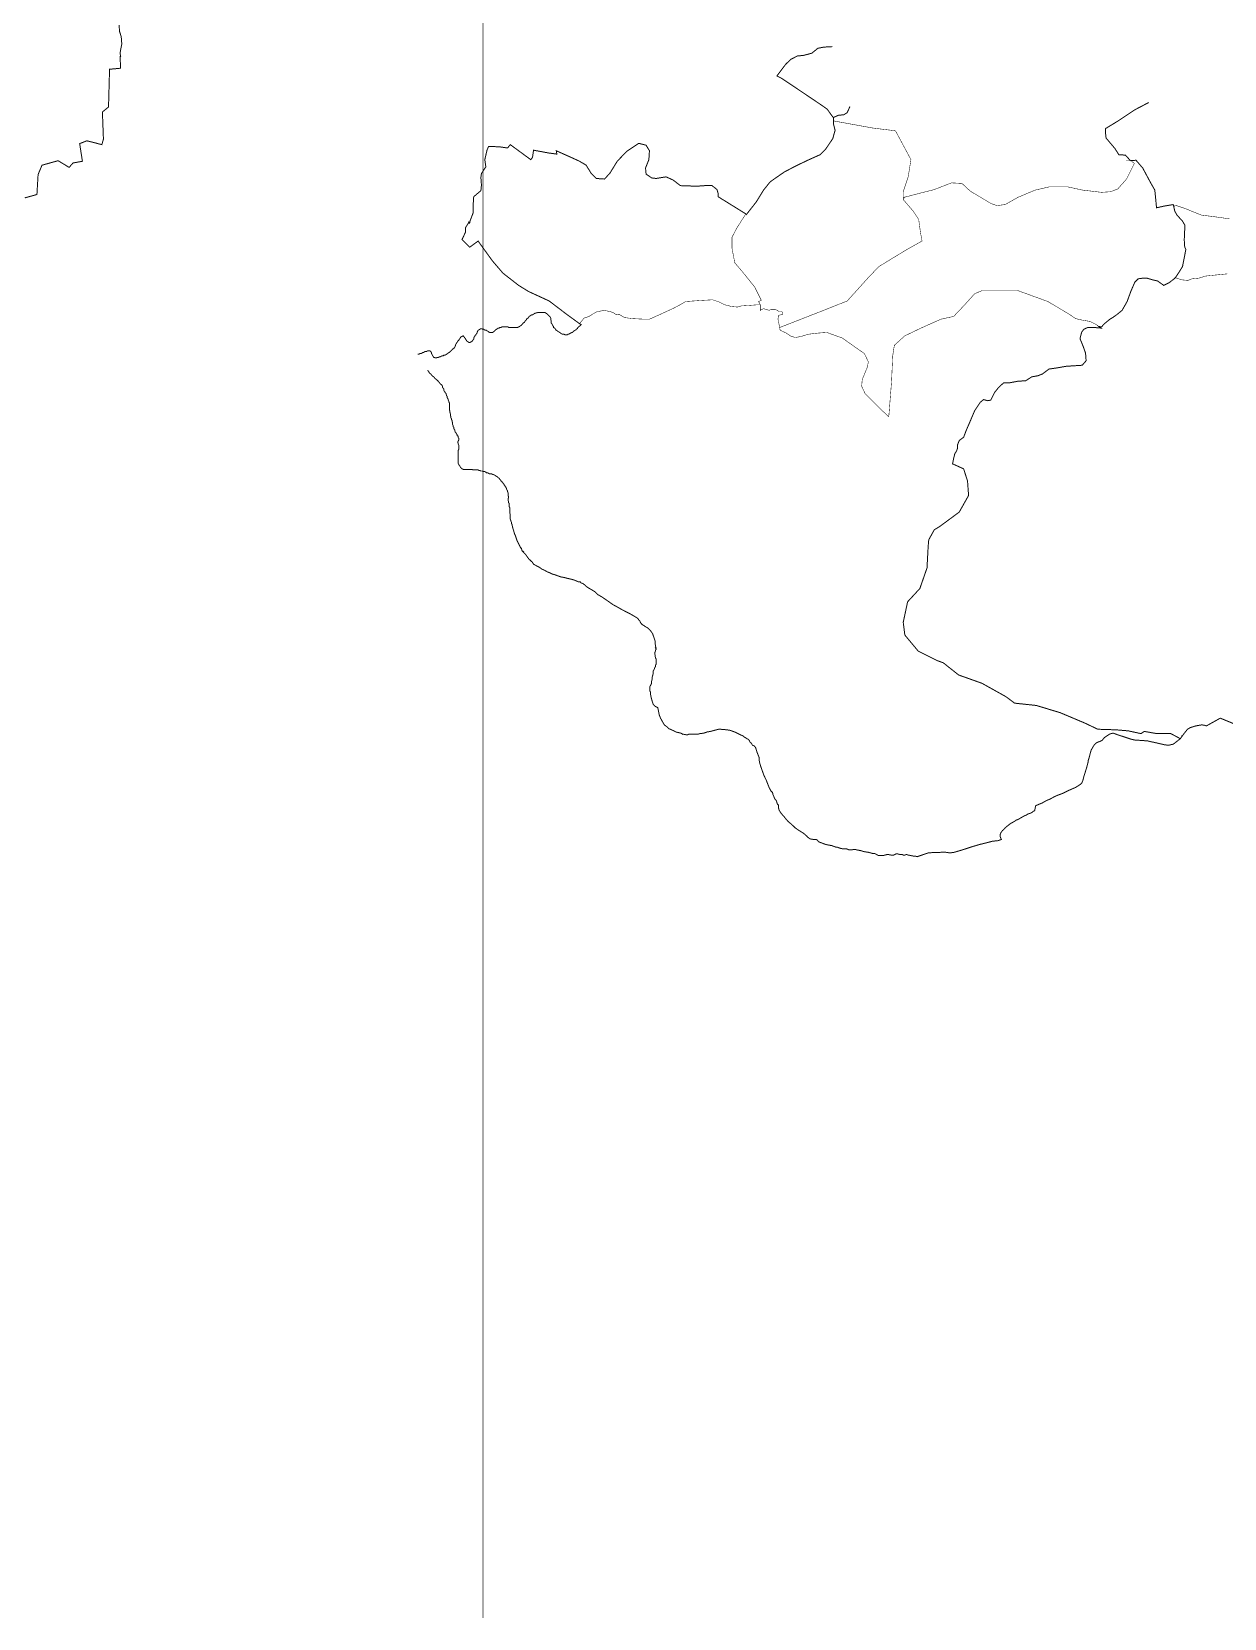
# Model space of a CAD drawing. Header units: millimetres. Extents: x -3588 to 75209, y -3737 to 38254.
# Drawn here: x 24743 to 27659, y -786 to 3094 of the extents above; entities that cross this region are included whole.
import ezdxf

# ---------------------------------------------------------------- set-up
doc = ezdxf.new("R2010")
doc.units = ezdxf.units.MM
doc.layers.add('P', color=253, linetype='Continuous')

msp = doc.modelspace()

# ---------------------------------------------------------------- linework, layer by layer
at = {"layer": 'P'}
for points, const_width in [([(25846.827, -785.456), (25846.827, 8540.772)], 1.2), ([(24956.78, 3110.12), (24958.189, 3093.748), (24962.142, 3081.602), (24963.55, 3063.821), (24960.717, 3049.146), (24959.309, 3040.952), (24960.717, 3032.774), (24959.309, 3032.774), (24960.717, 3004.256), (24933.623, 3001.711), (24931.078, 2909.418), (24916.131, 2897.271), (24918.659, 2830.935), (24914.707, 2817.38), (24889.021, 2824.166), (24878.01, 2826.694), (24860.518, 2819.925), (24867.288, 2776.731), (24844.146, 2772.506), (24834.832, 2761.767), (24807.722, 2778.139), (24768.481, 2767.145), (24758.894, 2744.275), (24756.062, 2695.432), (24726.423, 2687.254)], 2.417), ([(26743.931, 2910.826), (26737.161, 2895.863), (26728.967, 2890.501), (26715.428, 2889.093), (26703.281, 2883.716), (26701.873, 2885.14), (26697.92, 2890.501), (26688.318, 2904.04), (26674.779, 2913.643), (26628.768, 2944.69), (26575.972, 2979.978), (26565.249, 2985.339), (26586.694, 3013.858), (26599.129, 3025.989), (26615.213, 3034.183), (26630.176, 3035.591), (26650.501, 3040.952), (26665.465, 3053.099), (26680.428, 3055.916), (26700.753, 3057.052)], 2.417), ([(26743.931, 2910.826), (26737.161, 2895.863), (26728.967, 2890.501), (26715.428, 2889.093), (26703.281, 2883.716), (26701.873, 2885.14), (26697.92, 2890.501), (26688.318, 2904.04), (26674.779, 2913.643), (26628.768, 2944.69), (26575.972, 2979.978), (26565.249, 2985.339), (26586.694, 3013.858), (26599.129, 3025.989), (26615.213, 3034.183), (26630.176, 3035.591), (26650.501, 3040.952), (26665.465, 3053.099), (26680.428, 3055.916), (26700.753, 3057.052)], 1.2), ([(25687.046, 2305.037), (25688.47, 2305.037), (25689.878, 2305.037), (25692.407, 2306.446), (25695.24, 2306.446), (25697.784, 2307.854), (25699.193, 2309.262), (25702.009, 2309.262), (25703.417, 2310.671), (25705.962, 2311.807), (25708.795, 2311.807), (25711.323, 2313.215), (25715.564, 2313.215), (25716.973, 2313.215), (25718.109, 2311.807), (25719.517, 2310.671), (25720.926, 2307.854), (25720.926, 2306.446), (25722.334, 2303.901), (25723.742, 2301.085), (25724.878, 2299.676), (25726.287, 2297.132), (25727.695, 2297.132), (25730.528, 2295.723), (25733.056, 2295.723), (25734.481, 2297.132), (25737.297, 2297.132), (25739.842, 2298.252), (25741.25, 2298.252), (25744.067, 2299.676), (25746.612, 2301.085), (25749.444, 2301.085), (25750.852, 2302.493), (25753.381, 2302.493), (25756.214, 2303.901), (25757.622, 2305.037), (25760.167, 2306.446), (25761.575, 2307.854), (25764.392, 2309.262), (25765.528, 2310.671), (25766.936, 2311.807), (25769.769, 2314.624), (25771.177, 2316.048), (25772.297, 2317.456), (25775.13, 2318.577), (25776.538, 2321.409), (25777.947, 2322.818), (25779.083, 2325.362), (25779.083, 2326.77), (25780.491, 2329.587), (25781.9, 2332.132), (25783.308, 2333.54), (25784.716, 2336.373), (25785.853, 2337.781), (25787.261, 2338.901), (25788.669, 2341.734), (25790.094, 2343.142), (25791.502, 2345.687), (25792.622, 2347.095), (25795.455, 2348.504), (25798.271, 2349.912), (25799.408, 2348.504), (25800.816, 2347.095), (25802.224, 2344.551), (25803.633, 2343.142), (25805.041, 2340.326), (25806.177, 2338.901), (25807.586, 2336.373), (25810.418, 2334.948), (25812.947, 2333.54), (25814.355, 2333.54), (25817.188, 2334.948), (25819.732, 2336.373), (25821.141, 2337.781), (25822.549, 2340.326), (25823.957, 2341.734), (25823.957, 2344.551), (25825.366, 2347.095), (25826.502, 2348.504), (25827.91, 2351.32), (25829.319, 2352.456), (25830.743, 2355.273), (25832.151, 2356.697), (25832.151, 2359.226), (25833.272, 2360.65), (25834.68, 2363.467), (25837.513, 2364.875), (25838.921, 2366.012), (25841.466, 2367.42), (25842.874, 2367.42), (25845.69, 2366.012), (25848.235, 2366.012), (25849.643, 2364.875), (25852.476, 2363.467), (25855.005, 2363.467), (25856.429, 2362.059), (25859.246, 2360.65), (25860.382, 2359.226), (25863.199, 2358.106), (25864.607, 2358.106), (25867.151, 2358.106), (25869.968, 2358.106), (25871.392, 2359.226), (25873.921, 2360.65), (25875.329, 2362.059), (25878.162, 2364.875), (25879.57, 2366.012), (25882.115, 2367.42), (25883.523, 2368.828), (25886.34, 2368.828), (25887.476, 2370.237), (25890.293, 2370.237), (25893.126, 2371.645), (25895.654, 2371.645), (25897.078, 2371.645), (25899.895, 2371.645), (25902.44, 2371.645), (25905.256, 2371.645), (25907.801, 2371.645), (25909.209, 2370.237), (25912.042, 2370.237), (25914.57, 2370.237), (25917.403, 2370.237), (25918.811, 2370.237), (25921.356, 2370.237), (25924.173, 2370.237), (25926.989, 2370.237), (25929.534, 2370.237), (25930.942, 2370.237), (25933.775, 2371.645), (25936.304, 2372.781), (25937.728, 2374.189), (25940.545, 2375.598), (25941.681, 2377.022), (25943.089, 2378.43), (25944.497, 2380.975), (25947.314, 2382.383), (25948.45, 2383.792), (25949.859, 2386.336), (25951.267, 2387.745), (25952.691, 2389.153), (25954.1, 2391.97), (25956.628, 2393.106), (25958.053, 2394.514), (25959.461, 2397.347), (25962.005, 2398.755), (25963.414, 2399.875), (25966.23, 2401.3), (25967.639, 2401.3), (25970.183, 2402.708), (25971.592, 2404.116), (25974.424, 2405.525), (25975.545, 2405.525), (25979.786, 2406.661), (25981.194, 2406.661), (25983.739, 2406.661), (25986.555, 2406.661), (25989.1, 2406.661), (25990.508, 2406.661), (25993.341, 2406.661), (25995.869, 2406.661), (25998.702, 2406.661), (26000.11, 2405.525), (26002.655, 2404.116), (26004.063, 2402.708), (26006.88, 2399.875), (26008.288, 2398.755), (26009.424, 2397.347), (26010.833, 2395.923), (26012.241, 2393.106), (26012.241, 2390.561), (26012.241, 2389.153), (26013.665, 2386.336), (26013.665, 2383.792), (26013.665, 2380.975), (26015.074, 2379.551), (26016.194, 2377.022), (26017.602, 2374.189), (26019.027, 2372.781), (26019.027, 2370.237), (26021.843, 2368.828), (26022.98, 2367.42), (26024.388, 2364.875), (26025.796, 2363.467), (26028.613, 2362.059), (26029.749, 2360.65), (26032.566, 2359.226), (26033.99, 2358.106), (26036.519, 2356.697), (26037.927, 2355.273), (26040.76, 2353.865), (26042.168, 2353.865), (26044.713, 2353.865), (26047.529, 2352.456), (26050.362, 2352.456), (26052.891, 2352.456), (26054.315, 2353.865), (26057.132, 2353.865), (26058.252, 2355.273), (26061.084, 2356.697), (26063.901, 2358.106), (26065.037, 2358.106), (26067.854, 2360.65), (26069.262, 2362.059), (26071.807, 2363.467), (26074.64, 2364.875), (26074.64, 2366.012), (26077.456, 2367.42), (26078.577, 2370.237), (26086.77, 2377.022), (26082.818, 2379.551), (26052.891, 2401.3), (26008.288, 2435.164), (25958.053, 2458.321), (25933.775, 2473.268), (25895.654, 2502.923), (25869.968, 2532.834), (25834.68, 2581.678), (25814.355, 2566.714), (25796.863, 2584.222), (25795.455, 2585.631), (25799.408, 2593.808), (25803.633, 2603.123), (25803.633, 2614.133), (25808.994, 2622.327), (25811.827, 2627.688), (25812.947, 2624.872), (25814.355, 2626.28), (25814.355, 2629.097), (25822.549, 2650.558), (25822.549, 2669.746), (25823.957, 2690.071), (25833.272, 2697.977), (25841.466, 2704.746), (25842.874, 2718.301), (25841.466, 2737.49), (25842.874, 2746.82), (25853.596, 2763.192), (25851.068, 2780.684), (25856.429, 2803.841), (25860.382, 2813.155), (25887.476, 2812.019), (25906.665, 2809.202), (25913.45, 2817.38), (25963.414, 2780.684), (25967.639, 2786.045), (25970.183, 2803.841), (26006.88, 2797.056), (26027.205, 2794.239), (26025.796, 2802.417), (26062.493, 2786.045), (26082.818, 2776.731), (26098.901, 2767.145), (26111.336, 2746.82), (26123.467, 2734.673), (26143.792, 2733.265), (26157.347, 2748.228), (26174.839, 2776.731), (26197.996, 2801.009), (26226.499, 2819.925), (26230.452, 2819.925), (26245.415, 2815.972), (26253.609, 2802.417), (26252.185, 2780.684), (26244.007, 2760.359), (26245.415, 2745.396), (26258.97, 2736.081), (26269.693, 2734.673), (26294.259, 2738.626), (26311.751, 2730.72), (26329.259, 2717.165), (26368.772, 2715.757), (26389.097, 2717.165), (26406.605, 2717.165), (26418.735, 2707.579), (26421.568, 2697.977), (26421.568, 2690.071), (26489.312, 2648.013), (26490.72, 2646.605), (26514.998, 2677.652), (26532.506, 2706.171), (26548.878, 2726.495), (26562.433, 2736.081), (26584.166, 2751.045), (26615.213, 2767.145), (26643.732, 2780.684), (26670.826, 2792.831), (26684.381, 2806.37), (26701.873, 2832.344), (26707.522, 2852.668), (26703.281, 2868.768), (26703.281, 2875.538), (26703.281, 2883.716), (26715.428, 2889.093), (26728.967, 2890.501), (26737.161, 2895.863), (26743.931, 2910.826)], 2.417), ([(27474.212, 2920.412), (27440.332, 2902.632), (27399.683, 2875.538), (27368.636, 2856.621), (27368.636, 2845.899), (27370.044, 2833.48), (27391.793, 2807.794), (27401.107, 2792.831), (27417.479, 2791.694), (27429.61, 2778.139), (27443.165, 2779.275), (27459.537, 2760.359), (27478.453, 2725.071), (27489.176, 2706.171), (27493.417, 2662.976), (27510.909, 2666.929), (27534.066, 2670.882), (27535.186, 2666.929), (27538.019, 2654.783), (27543.38, 2645.196), (27556.92, 2630.233), (27562.281, 2620.919), (27562.281, 2609.908), (27561.16, 2584.222), (27562.281, 2566.714), (27565.113, 2561.353), (27556.92, 2519.295), (27547.605, 2504.332), (27539.427, 2492.185), (27536.595, 2489.368), (27524.464, 2480.054), (27510.909, 2473.268), (27495.945, 2484.007), (27483.815, 2486.824), (27470.259, 2490.777), (27459.537, 2490.777), (27448.526, 2489.368), (27440.332, 2481.174), (27431.018, 2459.729), (27421.432, 2433.755), (27409.285, 2412.294), (27395.746, 2401.3), (27386.144, 2394.514), (27379.358, 2390.561), (27364.683, 2378.43), (27359.034, 2371.645), (27352.264, 2372.781), (27357.913, 2368.828), (27341.542, 2370.237), (27325.17, 2370.237), (27315.856, 2366.012), (27310.494, 2359.226), (27306.253, 2343.142), (27314.447, 2322.818), (27319.808, 2307.854), (27321.217, 2288.938), (27311.615, 2277.927), (27272.373, 2275.399), (27248.096, 2271.158), (27230.316, 2268.613), (27214.232, 2256.482), (27203.221, 2252.241), (27188.546, 2249.697), (27173.583, 2240.11), (27153.258, 2238.702), (27132.933, 2234.749), (27119.378, 2234.749), (27107.247, 2223.739), (27097.645, 2211.592), (27088.043, 2192.675), (27080.137, 2191.267), (27070.551, 2194.1), (27062.357, 2187.314), (27048.802, 2166.989), (27036.671, 2138.487), (27028.477, 2119.57), (27021.707, 2101.79), (27010.985, 2093.884), (27006.744, 2082.874), (27006.744, 2074.68), (27004.199, 2067.91), (26999.974, 2061.141), (26997.43, 2050.402), (26994.613, 2036.863), (27021.707, 2024.716), (27031.31, 1994.805), (27033.838, 1959.517), (27010.985, 1918.868), (26963.55, 1883.852), (26950.011, 1875.674), (26936.456, 1851.108), (26935.047, 1835.024), (26932.215, 1782.228), (26914.723, 1731.993), (26884.796, 1699.521), (26874.073, 1649.285), (26878.026, 1618.222), (26910.77, 1578.981), (26956.78, 1555.84), (26971.744, 1550.478), (27009.577, 1520.551), (27066.598, 1500.227), (27124.739, 1467.771), (27146.472, 1451.671), (27199.269, 1446.038), (27257.41, 1428.53), (27318.384, 1402.844), (27349.719, 1387.881), (27394.322, 1386.472), (27424.249, 1383.928), (27455.296, 1377.158), (27463.49, 1382.519), (27494.537, 1377.158), (27528.417, 1377.158), (27551.558, 1364.739), (27534.066, 1351.184), (27528.417, 1350.048), (27523.056, 1348.64), (27512.317, 1350.048), (27489.176, 1355.409), (27477.045, 1357.954), (27471.668, 1359.362), (27451.343, 1360.786), (27443.165, 1360.786), (27431.018, 1363.603), (27398.563, 1374.326), (27387.552, 1378.278), (27382.191, 1377.158), (27378.238, 1375.734), (27365.819, 1367.556), (27360.458, 1360.786), (27352.264, 1356.833), (27351.144, 1356.833), (27345.494, 1354.001), (27341.542, 1350.048), (27338.709, 1345.823), (27333.348, 1336.509), (27327.986, 1316.184), (27326.578, 1311.943), (27326.578, 1309.398), (27322.625, 1294.435), (27315.856, 1272.702), (27313.023, 1261.979), (27310.494, 1256.33), (27306.253, 1252.377), (27295.531, 1245.608), (27276.614, 1237.414), (27263.059, 1230.644), (27252.049, 1226.691), (27242.735, 1222.466), (27233.148, 1217.089), (27223.546, 1213.136), (27214.232, 1207.775), (27200.677, 1202.142), (27197.86, 1201.005), (27195.316, 1188.586), (27192.499, 1187.45), (27187.122, 1183.225), (27178.944, 1180.681), (27174.991, 1177.864), (27170.75, 1176.44), (27168.221, 1175.031), (27161.436, 1171.078), (27154.666, 1167.125), (27150.425, 1165.717), (27146.472, 1162.9), (27139.703, 1158.948), (27136.886, 1157.539), (27132.933, 1154.707), (27130.1, 1152.162), (27126.148, 1149.345), (27123.331, 1146.801), (27119.378, 1142.576), (27116.561, 1140.031), (27112.608, 1134.382), (27111.2, 1130.429), (27111.2, 1127.612), (27111.2, 1126.476), (27111.2, 1125.068), (27114.017, 1118.298), (27105.823, 1115.465), (27092.284, 1114.057), (27077.32, 1110.104), (27060.948, 1106.151), (27042.032, 1100.518), (27025.948, 1095.141), (26998.838, 1086.963), (26990.66, 1085.827), (26986.419, 1085.827), (26978.513, 1086.963), (26972.864, 1086.963), (26967.503, 1086.963), (26936.456, 1085.827), (26907.953, 1076.24), (26904, 1077.649), (26899.759, 1077.649), (26886.204, 1080.193), (26882.251, 1081.602), (26878.026, 1080.193), (26874.073, 1080.193), (26871.24, 1081.602), (26865.879, 1081.602), (26860.518, 1083.01), (26856.565, 1083.01), (26850.916, 1080.193), (26846.979, 1080.193), (26844.146, 1080.193), (26837.377, 1081.602), (26834.832, 1081.602), (26825.23, 1079.057), (26817.052, 1079.057), (26813.099, 1079.057), (26809.146, 1081.602), (26803.497, 1084.418), (26798.135, 1084.418), (26788.821, 1086.963), (26779.219, 1088.371), (26769.617, 1091.188), (26761.727, 1092.612), (26757.486, 1093.732), (26752.125, 1093.732), (26745.355, 1092.612), (26741.402, 1092.612), (26739.978, 1093.732), (26735.753, 1095.141), (26733.208, 1095.141), (26727.847, 1095.141), (26721.078, 1096.565), (26716.837, 1097.973), (26712.884, 1099.382), (26710.067, 1099.382), (26699.329, 1103.335), (26691.151, 1104.743), (26684.381, 1106.151), (26677.595, 1108.696), (26674.779, 1110.104), (26673.643, 1110.104), (26666.873, 1112.937), (26664.056, 1116.89), (26661.224, 1118.298), (26658.679, 1118.298), (26654.454, 1118.298), (26646.548, 1119.706), (26640.899, 1123.659), (26638.354, 1126.476), (26634.129, 1130.429), (26628.768, 1134.382), (26618.03, 1141.167), (26609.852, 1146.801), (26605.899, 1150.754), (26600.25, 1156.115), (26593.48, 1161.492), (26589.527, 1165.717), (26584.166, 1172.487), (26575.972, 1181.817), (26570.611, 1189.995), (26569.202, 1195.356), (26569.202, 1199.597), (26569.202, 1201.005), (26569.202, 1202.142), (26566.37, 1204.958), (26563.841, 1213.136), (26559.6, 1218.513), (26558.48, 1221.33), (26557.056, 1225.283), (26555.647, 1228.1), (26555.647, 1229.236), (26554.239, 1233.461), (26550.286, 1237.414), (26548.878, 1240.246), (26546.045, 1245.608), (26539.275, 1263.116), (26533.914, 1274.11), (26531.37, 1280.896), (26525.72, 1296.98), (26523.192, 1305.173), (26521.783, 1313.351), (26521.783, 1318.713), (26516.406, 1332.268), (26513.589, 1341.87), (26512.181, 1344.415), (26509.637, 1347.231), (26505.396, 1348.64), (26504.275, 1351.184), (26502.867, 1354.001), (26500.034, 1355.409), (26497.506, 1360.786), (26496.081, 1362.195), (26494.673, 1363.603), (26491.856, 1364.739), (26487.903, 1367.556), (26485.071, 1368.964), (26482.542, 1371.509), (26475.757, 1374.326), (26462.218, 1381.111), (26451.207, 1385.064), (26443.301, 1386.472), (26426.929, 1387.881), (26422.976, 1387.881), (26417.327, 1386.472), (26402.652, 1382.519), (26394.458, 1381.111), (26386.28, 1378.278), (26376.678, 1377.158), (26372.725, 1375.734), (26368.772, 1375.734), (26363.123, 1375.734), (26360.594, 1375.734), (26357.761, 1375.734), (26353.808, 1375.734), (26349.583, 1375.734), (26347.039, 1374.326), (26345.63, 1374.326), (26344.222, 1374.326), (26336.028, 1375.734), (26334.908, 1375.734), (26336.028, 1377.158), (26334.908, 1375.734), (26330.667, 1378.278), (26318.536, 1381.111), (26313.159, 1383.928), (26307.798, 1386.472), (26301.028, 1389.289), (26295.379, 1394.65), (26290.018, 1398.603), (26286.065, 1405.389), (26280.703, 1414.975), (26277.887, 1421.761), (26276.462, 1428.53), (26275.054, 1435.3), (26273.934, 1440.661), (26271.101, 1442.085), (26268.285, 1443.494), (26265.74, 1446.038), (26262.923, 1448.855), (26261.499, 1452.808), (26258.97, 1460.986), (26257.562, 1466.363), (26256.138, 1474.541), (26256.138, 1478.782), (26254.729, 1481.31), (26254.729, 1484.143), (26254.729, 1489.504), (26254.729, 1492.321), (26256.138, 1494.865), (26257.562, 1497.682), (26258.97, 1500.227), (26258.97, 1504.468), (26258.97, 1505.876), (26260.379, 1511.237), (26260.379, 1515.19), (26261.499, 1519.431), (26262.923, 1524.792), (26262.923, 1530.154), (26265.74, 1535.515), (26267.148, 1539.756), (26268.285, 1540.876), (26268.285, 1543.709), (26268.285, 1545.117), (26269.693, 1546.525), (26269.693, 1549.07), (26269.693, 1554.431), (26269.693, 1560.081), (26268.285, 1562.609), (26267.148, 1570.803), (26267.148, 1576.164), (26268.285, 1578.981), (26268.285, 1581.526), (26269.693, 1582.934), (26269.693, 1584.358), (26268.285, 1587.175), (26269.693, 1587.175), (26268.285, 1591.128), (26267.148, 1604.683), (26265.74, 1608.636), (26264.332, 1612.861), (26262.923, 1616.814), (26261.499, 1621.055), (26258.97, 1625.008), (26256.138, 1628.961), (26253.609, 1631.777), (26250.776, 1634.594), (26246.824, 1637.138), (26244.007, 1638.547), (26240.054, 1641.379), (26235.813, 1643.908), (26234.405, 1645.332), (26231.86, 1648.149), (26230.452, 1652.102), (26227.635, 1654.919), (26225.091, 1658.872), (26220.85, 1661.704), (26207.31, 1669.61), (26185.849, 1680.605), (26179.08, 1684.557), (26164.116, 1692.751), (26150.561, 1702.354), (26137.022, 1711.668), (26127.42, 1717.029), (26120.65, 1723.799), (26113.865, 1728.04), (26104.551, 1733.401), (26100.326, 1736.217), (26097.781, 1738.762), (26091.011, 1744.123), (26086.77, 1745.532), (26084.226, 1748.364), (26080.001, 1748.364), (26070.687, 1752.317), (26061.084, 1755.134), (26054.315, 1756.542), (26044.713, 1759.087), (26036.519, 1760.495), (26021.843, 1765.856), (26016.194, 1767.281), (26010.833, 1770.097), (26004.063, 1772.642), (25997.278, 1776.595), (25990.508, 1779.412), (25985.147, 1783.652), (25979.786, 1786.181), (25970.183, 1791.558), (25967.639, 1795.783), (25958.053, 1805.097), (25954.1, 1810.459), (25951.267, 1814.7), (25945.906, 1820.061), (25943.089, 1822.878), (25944.497, 1822.878), (25941.681, 1825.422), (25940.545, 1830.783), (25939.136, 1830.783), (25932.367, 1844.339), (25929.534, 1849.988), (25926.989, 1857.894), (25925.581, 1862.119), (25924.173, 1864.663), (25922.764, 1868.904), (25921.356, 1874.266), (25918.811, 1882.443), (25917.403, 1889.229), (25915.979, 1891.758), (25915.979, 1894.59), (25914.57, 1897.407), (25914.57, 1898.543), (25913.45, 1901.36), (25913.45, 1904.176), (25913.45, 1906.721), (25913.45, 1908.129), (25913.45, 1913.507), (25912.042, 1916.323), (25912.042, 1918.868), (25912.042, 1920.276), (25912.042, 1923.093), (25912.042, 1925.637), (25912.042, 1928.454), (25912.042, 1929.878), (25910.618, 1932.407), (25910.618, 1935.24), (25910.618, 1938.056), (25910.618, 1940.601), (25909.209, 1942.009), (25909.209, 1944.826), (25907.801, 1947.37), (25907.801, 1948.779), (25907.801, 1951.611), (25909.209, 1954.156), (25909.209, 1956.973), (25907.801, 1958.381), (25907.801, 1959.517), (25907.801, 1960.926), (25907.801, 1963.742), (25907.801, 1966.287), (25906.665, 1969.104), (25906.665, 1970.528), (25905.256, 1973.056), (25903.848, 1975.889), (25903.848, 1977.297), (25902.44, 1979.842), (25901.031, 1981.25), (25899.895, 1984.067), (25898.487, 1985.475), (25897.078, 1988.02), (25895.654, 1989.428), (25894.246, 1992.261), (25891.717, 1993.381), (25890.293, 1996.214), (25888.885, 1997.622), (25887.476, 1999.03), (25886.34, 2001.575), (25883.523, 2002.983), (25882.115, 2004.392), (25880.707, 2005.8), (25878.162, 2006.936), (25876.754, 2008.345), (25873.921, 2009.753), (25871.392, 2011.177), (25869.968, 2011.177), (25867.151, 2012.586), (25864.607, 2012.586), (25861.79, 2012.586), (25860.382, 2013.706), (25857.837, 2015.13), (25855.005, 2015.13), (25853.596, 2016.539), (25851.068, 2017.947), (25848.235, 2017.947), (25846.827, 2017.947), (25844.282, 2019.355), (25841.466, 2019.355), (25838.921, 2020.491), (25837.513, 2020.491), (25834.68, 2021.9), (25832.151, 2021.9), (25829.319, 2021.9), (25826.502, 2021.9), (25825.366, 2021.9), (25822.549, 2021.9), (25819.732, 2023.308), (25817.188, 2023.308), (25815.78, 2023.308), (25807.586, 2023.308), (25805.041, 2023.308), (25803.633, 2023.308), (25800.816, 2023.308), (25798.271, 2023.308), (25795.455, 2024.716), (25794.031, 2026.125), (25792.622, 2027.261), (25791.502, 2028.669), (25790.094, 2031.502), (25788.669, 2032.91), (25787.261, 2035.455), (25785.853, 2038.272), (25785.853, 2039.68), (25785.853, 2042.224), (25785.853, 2045.041), (25785.853, 2047.586), (25785.853, 2048.994), (25785.853, 2051.827), (25785.853, 2054.355), (25785.853, 2057.188), (25785.853, 2060.005), (25785.853, 2061.141), (25785.853, 2063.958), (25785.853, 2066.774), (25785.853, 2069.319), (25787.261, 2072.151), (25787.261, 2073.56), (25787.261, 2076.104), (25787.261, 2078.921), (25787.261, 2081.466), (25787.261, 2082.874), (25785.853, 2085.691), (25785.853, 2088.235), (25784.716, 2089.643), (25785.853, 2092.476), (25787.261, 2095.005), (25787.261, 2097.837), (25787.261, 2099.246), (25785.853, 2101.79), (25785.853, 2104.607), (25783.308, 2106.015), (25783.308, 2108.56), (25781.9, 2109.968), (25780.491, 2112.801), (25779.083, 2114.209), (25777.947, 2116.754), (25777.947, 2119.57), (25776.538, 2120.979), (25775.13, 2123.523), (25775.13, 2126.34), (25773.706, 2127.748), (25773.706, 2130.293), (25772.297, 2133.126), (25772.297, 2135.654), (25772.297, 2137.078), (25771.177, 2139.895), (25771.177, 2142.44), (25769.769, 2145.256), (25769.769, 2146.665), (25768.345, 2149.209), (25768.345, 2152.026), (25766.936, 2154.859), (25766.936, 2155.979), (25766.936, 2158.812), (25765.528, 2164.173), (25765.528, 2166.989), (25764.392, 2168.398), (25764.392, 2170.942), (25764.392, 2173.775), (25764.392, 2176.304), (25764.392, 2177.728), (25764.392, 2180.545), (25764.392, 2183.089), (25764.392, 2185.906), (25762.983, 2188.722), (25762.983, 2189.859), (25761.575, 2192.675), (25761.575, 2195.508), (25760.167, 2196.628), (25758.758, 2199.461), (25758.758, 2202.278), (25757.622, 2203.414), (25756.214, 2209.047), (25754.805, 2210.183), (25753.381, 2213), (25751.973, 2214.424), (25750.852, 2216.953), (25750.852, 2219.786), (25749.444, 2221.194), (25748.02, 2223.739), (25748.02, 2226.555), (25746.612, 2227.964), (25745.203, 2230.508), (25742.659, 2231.916), (25741.25, 2233.325), (25739.842, 2236.157), (25738.434, 2237.278), (25737.297, 2238.702), (25734.481, 2241.519), (25733.056, 2242.927), (25731.648, 2244.063), (25729.119, 2245.472), (25727.695, 2248.288), (25726.287, 2249.697), (25723.742, 2250.833), (25722.334, 2252.241), (25720.926, 2253.65), (25719.517, 2256.482), (25716.973, 2257.602), (25715.564, 2259.027), (25714.156, 2261.843), (25711.323, 2265.796)], 2.417), ([(27731.664, 1381.111), (27649.229, 1414.975), (27615.365, 1396.059), (27611.124, 1397.483), (27604.355, 1398.603), (27589.391, 1396.059), (27575.836, 1391.834), (27569.066, 1387.881), (27558.344, 1374.326), (27556.92, 1371.509), (27555.511, 1371.509), (27555.511, 1370.373), (27554.391, 1368.964), (27551.558, 1364.739), (27528.417, 1377.158), (27494.537, 1377.158), (27463.49, 1382.519), (27455.296, 1377.158), (27424.249, 1383.928), (27394.322, 1386.472), (27349.719, 1387.881), (27318.384, 1402.844), (27257.41, 1428.53), (27199.269, 1446.038), (27146.472, 1451.671), (27124.739, 1467.771), (27066.598, 1500.227), (27009.577, 1520.551), (26971.744, 1550.478), (26956.78, 1555.84), (26910.77, 1578.981), (26878.026, 1618.222), (26874.073, 1649.285), (26884.796, 1699.521), (26914.723, 1731.993), (26932.215, 1782.228), (26935.047, 1835.024), (26936.456, 1851.108), (26950.011, 1875.674), (26963.55, 1883.852), (27010.985, 1918.868), (27033.838, 1959.517), (27031.31, 1994.805), (27021.707, 2024.716), (26994.613, 2036.863), (26997.43, 2050.402), (26999.974, 2061.141), (27004.199, 2067.91), (27006.744, 2074.68), (27006.744, 2082.874), (27010.985, 2093.884), (27021.707, 2101.79), (27028.477, 2119.57), (27036.671, 2138.487), (27048.802, 2166.989), (27062.357, 2187.314), (27070.551, 2194.1), (27080.137, 2191.267), (27088.043, 2192.675), (27097.645, 2211.592), (27107.247, 2223.739), (27119.378, 2234.749), (27132.933, 2234.749), (27153.258, 2238.702), (27173.583, 2240.11), (27188.546, 2249.697), (27203.221, 2252.241), (27214.232, 2256.482), (27230.316, 2268.613), (27248.096, 2271.158), (27272.373, 2275.399), (27311.615, 2277.927), (27321.217, 2288.938), (27319.808, 2307.854), (27314.447, 2322.818), (27306.253, 2343.142), (27310.494, 2359.226), (27315.856, 2366.012), (27325.17, 2370.237), (27341.542, 2370.237), (27357.913, 2368.828), (27352.264, 2372.781), (27359.034, 2371.645), (27364.683, 2378.43), (27379.358, 2390.561), (27386.144, 2394.514), (27395.746, 2401.3), (27409.285, 2412.294), (27421.432, 2433.755), (27431.018, 2459.729), (27440.332, 2481.174), (27448.526, 2489.368), (27459.537, 2490.777), (27470.259, 2490.777), (27483.815, 2486.824), (27495.945, 2484.007), (27510.909, 2473.268), (27524.464, 2480.054), (27536.595, 2489.368), (27539.427, 2492.185), (27547.605, 2504.332), (27556.92, 2519.295), (27565.113, 2561.353), (27562.281, 2566.714), (27561.16, 2584.222), (27562.281, 2609.908), (27562.281, 2620.919), (27556.92, 2630.233), (27543.38, 2645.196), (27538.019, 2654.783), (27535.186, 2666.929), (27534.066, 2670.882), (27510.909, 2666.929), (27493.417, 2662.976), (27489.176, 2706.171), (27478.453, 2725.071), (27459.537, 2760.359), (27443.165, 2779.275), (27429.61, 2778.139), (27417.479, 2791.694), (27401.107, 2792.831), (27391.793, 2807.794), (27370.044, 2833.48), (27368.636, 2845.899), (27368.636, 2856.621), (27399.683, 2875.538), (27440.332, 2902.632), (27474.212, 2920.412)], 2.417), ([(26520.359, 2433.755), (26527.145, 2436.572), (26511.045, 2469.043), (26485.071, 2501.499), (26462.218, 2528.609), (26455.432, 2563.898), (26455.432, 2590.992), (26467.579, 2614.133), (26489.312, 2648.013), (26490.72, 2646.605), (26514.998, 2677.652), (26532.506, 2706.171), (26548.878, 2726.495), (26562.433, 2736.081), (26584.166, 2751.045), (26615.213, 2767.145), (26643.732, 2780.684), (26670.826, 2792.831), (26684.381, 2806.37), (26701.873, 2832.344), (26707.522, 2852.668), (26703.281, 2868.768), (26703.281, 2875.538), (26799.544, 2858.03), (26855.157, 2851.26), (26892.989, 2780.684), (26886.204, 2738.626), (26874.073, 2702.218), (26874.073, 2687.254), (26876.89, 2688.662), (26874.073, 2683.301), (26898.351, 2654.783), (26911.89, 2634.458), (26916.131, 2603.123), (26920.084, 2581.678), (26883.675, 2561.353), (26814.507, 2519.295), (26789.942, 2493.593), (26737.161, 2435.164), (26676.187, 2410.886), (26572.019, 2370.237), (26567.794, 2390.561), (26569.202, 2399.875), (26579.925, 2402.708), (26577.38, 2409.478), (26570.611, 2409.478), (26561.008, 2414.839), (26551.694, 2414.839), (26546.045, 2412.294), (26538.155, 2414.839), (26532.506, 2416.247), (26525.72, 2413.431), (26525.72, 2412.294), (26524.6, 2412.294), (26524.6, 2425.849), (26520.359, 2433.755)], 1.2), ([(25811.827, 2627.688), (25812.947, 2624.872), (25814.355, 2626.28), (25814.355, 2629.097), (25822.549, 2650.558), (25822.549, 2669.746), (25823.957, 2690.071), (25833.272, 2697.977), (25841.466, 2704.746), (25842.874, 2718.301), (25841.466, 2737.49), (25842.874, 2746.82), (25853.596, 2763.192), (25851.068, 2780.684), (25856.429, 2803.841), (25860.382, 2813.155), (25887.476, 2812.019), (25906.665, 2809.202), (25913.45, 2817.38), (25963.414, 2780.684), (25967.639, 2786.045), (25970.183, 2803.841), (26006.88, 2797.056), (26027.205, 2794.239), (26025.796, 2802.417), (26062.493, 2786.045), (26082.818, 2776.731), (26098.901, 2767.145), (26111.336, 2746.82), (26123.467, 2734.673), (26143.792, 2733.265), (26157.347, 2748.228), (26174.839, 2776.731), (26197.996, 2801.009), (26226.499, 2819.925), (26230.452, 2819.925), (26245.415, 2815.972), (26253.609, 2802.417), (26252.185, 2780.684), (26244.007, 2760.359), (26245.415, 2745.396), (26258.97, 2736.081), (26269.693, 2734.673), (26294.259, 2738.626), (26311.751, 2730.72), (26329.259, 2717.165), (26368.772, 2715.757), (26389.097, 2717.165), (26406.605, 2717.165), (26418.735, 2707.579), (26421.568, 2697.977), (26421.568, 2690.071), (26489.312, 2648.013), (26467.579, 2614.133), (26455.432, 2590.992), (26455.432, 2563.898), (26462.218, 2528.609), (26485.071, 2501.499), (26511.045, 2469.043), (26527.145, 2436.572), (26520.359, 2433.755), (26524.6, 2425.849), (26517.83, 2425.849), (26500.034, 2424.441), (26478.301, 2423.033), (26468.987, 2420.2), (26454.024, 2421.624), (26437.652, 2425.849), (26424.097, 2432.619), (26408.013, 2437.996), (26382.327, 2436.572), (26341.678, 2433.755), (26330.667, 2426.986), (26313.159, 2417.672), (26280.703, 2402.708), (26253.609, 2390.561), (26241.174, 2390.561), (26212.96, 2391.97), (26192.635, 2394.514), (26179.08, 2402.708), (26172.31, 2401.3), (26165.525, 2406.661), (26155.938, 2409.478), (26142.383, 2412.294), (26123.467, 2408.069), (26105.687, 2397.347), (26093.54, 2393.106), (26082.818, 2379.551), (26052.891, 2401.3), (26008.288, 2435.164), (25958.053, 2458.321), (25933.775, 2473.268), (25895.654, 2502.923), (25869.968, 2532.834), (25834.68, 2581.678), (25814.355, 2566.714), (25796.863, 2584.222), (25795.455, 2585.631), (25799.408, 2593.808), (25803.633, 2603.123), (25803.633, 2614.133), (25808.994, 2622.327), (25811.827, 2627.688)], 1.2), ([(27352.264, 2372.781), (27344.358, 2378.43), (27330.819, 2385.2), (27314.447, 2387.745), (27295.531, 2391.97), (27281.976, 2401.3), (27268.421, 2409.478), (27227.771, 2433.755), (27182.897, 2450.127), (27153.258, 2460.85), (27114.017, 2460.85), (27067.718, 2460.85), (27048.802, 2452.944), (27023.116, 2424.441), (26997.43, 2397.347), (26966.094, 2390.561), (26917.539, 2368.828), (26878.026, 2349.912), (26852.34, 2326.77), (26848.387, 2301.085), (26845.554, 2238.702), (26838.785, 2152.026), (26819.869, 2169.534), (26780.627, 2209.047), (26772.45, 2226.555), (26773.858, 2242.927), (26786.005, 2272.566), (26788.821, 2286.121), (26779.219, 2306.446), (26761.727, 2318.577), (26725.031, 2344.551), (26687.198, 2358.106), (26666.873, 2356.697), (26642.307, 2353.865), (26624.815, 2348.504), (26609.852, 2345.687), (26597.705, 2349.912), (26588.119, 2356.697), (26573.155, 2363.467), (26572.019, 2370.237), (26676.187, 2410.886), (26737.161, 2435.164), (26789.942, 2493.593), (26814.507, 2519.295), (26883.675, 2561.353), (26920.084, 2581.678), (26916.131, 2603.123), (26911.89, 2634.458), (26898.351, 2654.783), (26874.073, 2683.301), (26876.89, 2688.662), (26917.539, 2699.385), (26950.011, 2707.579), (26992.068, 2723.951), (27017.754, 2722.542), (27038.079, 2703.626), (27088.043, 2673.699), (27103.006, 2668.338), (27123.331, 2670.882), (27154.666, 2688.662), (27196.436, 2706.171), (27231.724, 2714.348), (27275.206, 2714.348), (27313.023, 2706.171), (27359.034, 2700.793), (27380.783, 2702.218), (27398.563, 2708.987), (27420.008, 2733.265), (27439.212, 2771.37), (27431.018, 2778.139), (27429.61, 2778.139), (27443.165, 2779.275), (27459.537, 2760.359), (27478.453, 2725.071), (27489.176, 2706.171), (27493.417, 2662.976), (27510.909, 2666.929), (27534.066, 2670.882), (27535.186, 2666.929), (27538.019, 2654.783), (27543.38, 2645.196), (27556.92, 2630.233), (27562.281, 2620.919), (27562.281, 2609.908), (27561.16, 2584.222), (27562.281, 2566.714), (27565.113, 2561.353), (27556.92, 2519.295), (27547.605, 2504.332), (27539.427, 2492.185), (27536.595, 2489.368), (27524.464, 2480.054), (27510.909, 2473.268), (27495.945, 2484.007), (27483.815, 2486.824), (27470.259, 2490.777), (27459.537, 2490.777), (27448.526, 2489.368), (27440.332, 2481.174), (27431.018, 2459.729), (27421.432, 2433.755), (27409.285, 2412.294), (27395.746, 2401.3), (27386.144, 2394.514), (27379.358, 2390.561), (27364.683, 2378.43), (27359.034, 2371.645), (27352.264, 2372.781)], 1.2), ([(27539.427, 2492.185), (27547.605, 2504.332), (27556.92, 2519.295), (27565.113, 2561.353), (27562.281, 2566.714), (27561.16, 2584.222), (27562.281, 2609.908), (27562.281, 2620.919), (27556.92, 2630.233), (27543.38, 2645.196), (27538.019, 2654.783), (27535.186, 2666.929), (27541.956, 2668.338), (27562.281, 2661.568), (27602.93, 2645.196), (27634.265, 2641.243), (27672.098, 2635.866)], 1.2), ([(27666.737, 2501.499), (27613.941, 2496.138), (27596.161, 2490.777), (27580.077, 2489.368), (27570.475, 2485.415), (27554.391, 2486.824), (27539.427, 2492.185)], 1.2)]:
    msp.add_lwpolyline(points, dxfattribs=dict(at, const_width=const_width))

doc.saveas('drawing.dxf')
